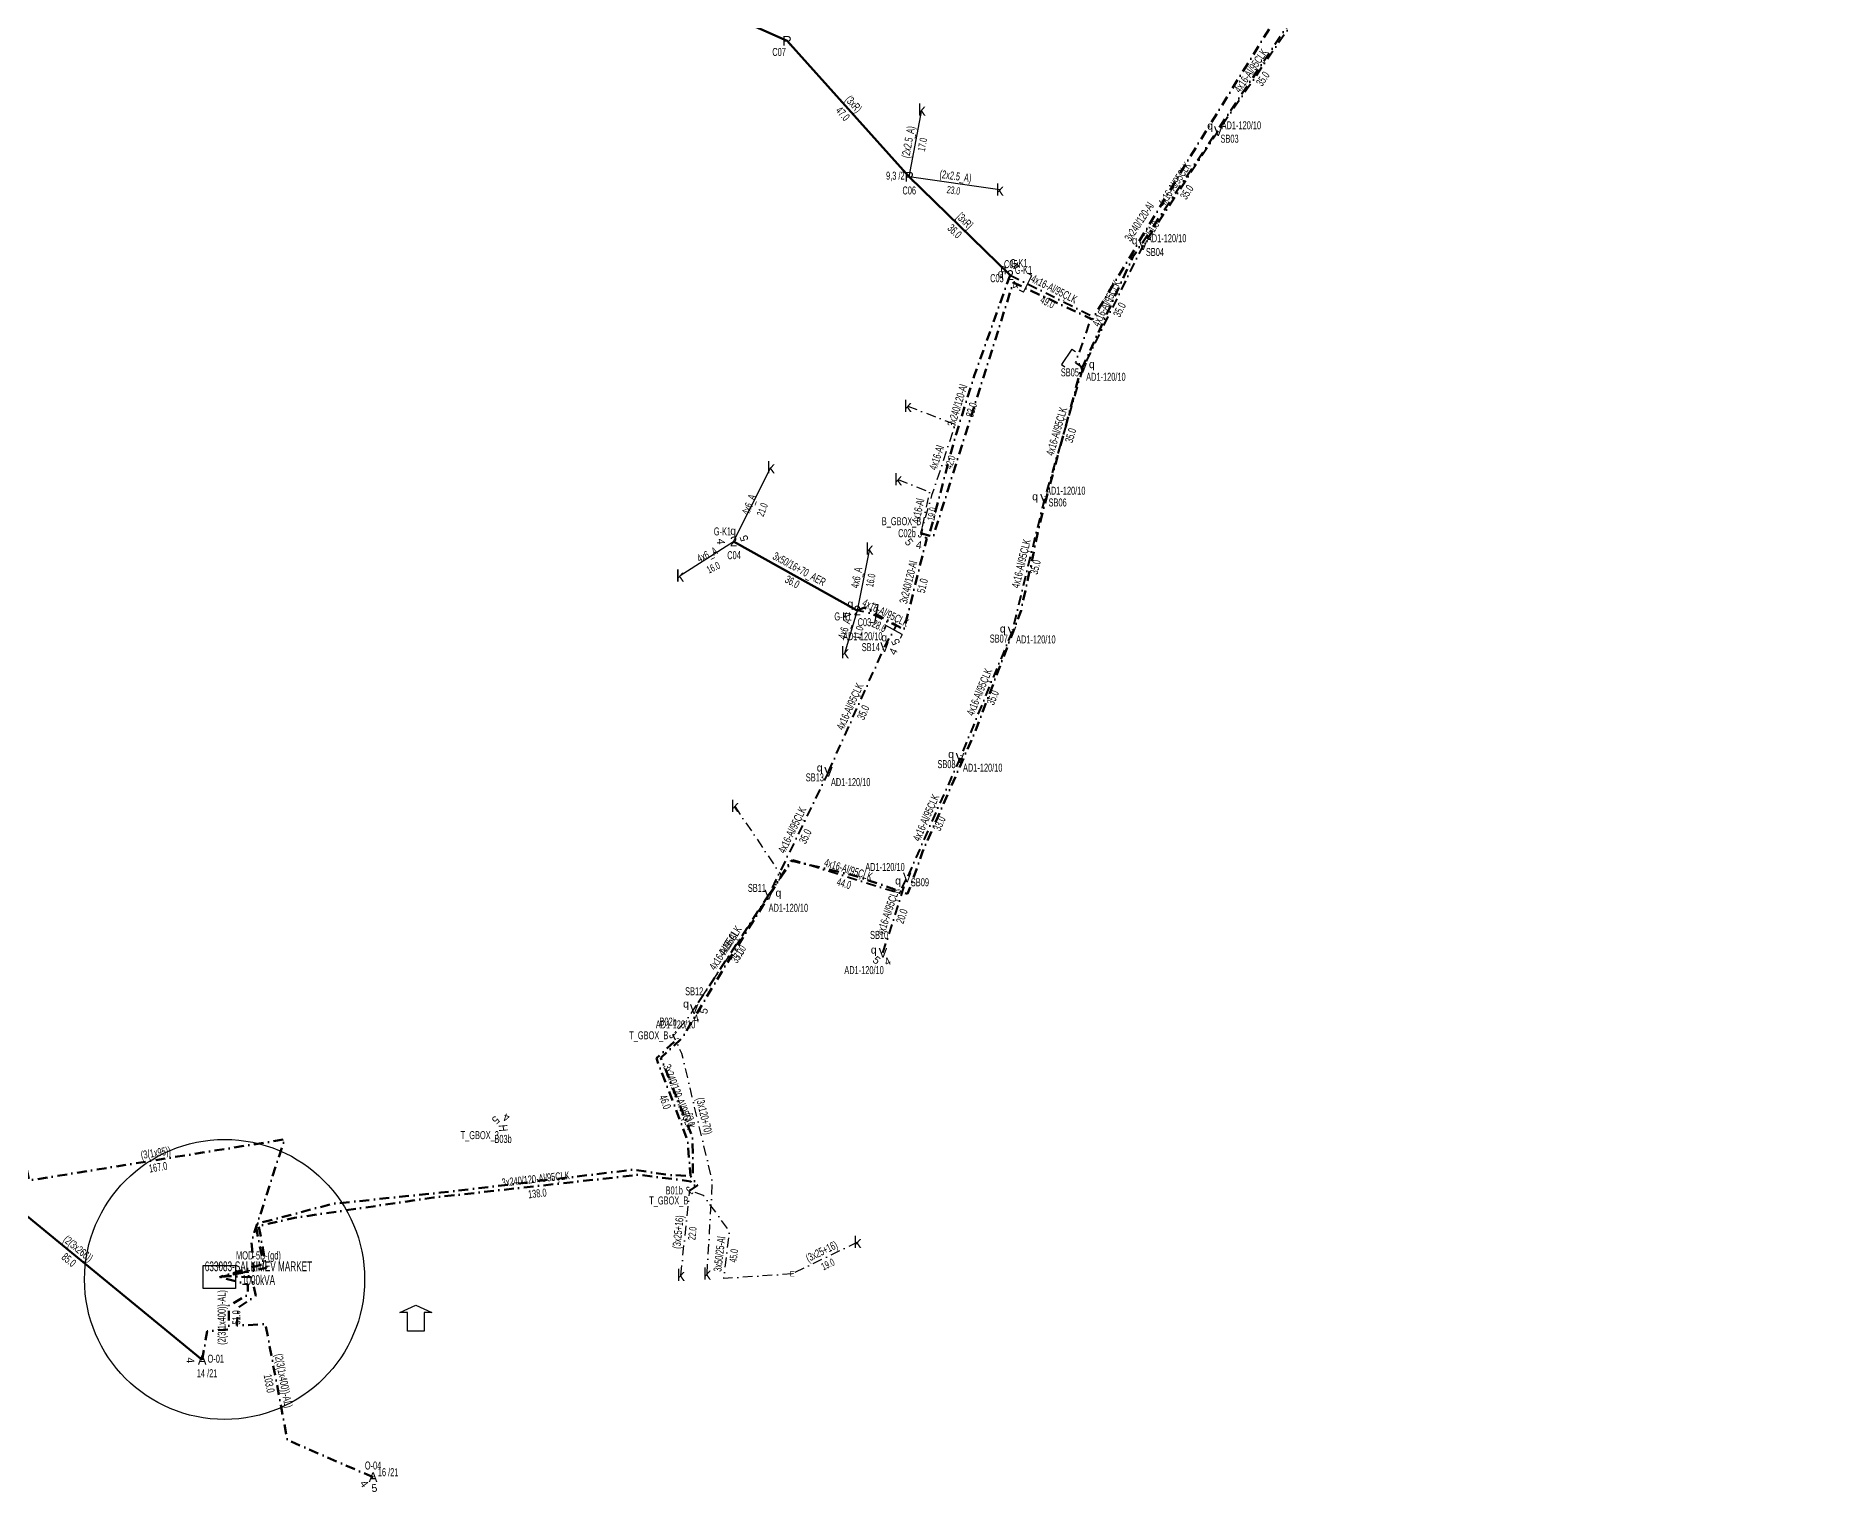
# Model space of a CAD drawing. Header units: millimetres. Extents: x 630449 to 632192, y 4074423 to 4076275.
# Drawn here: x 630912.4 to 631371.7, y 4074422.9 to 4074795.9 of the extents above; entities that cross this region are included whole.
import ezdxf
from ezdxf.enums import TextEntityAlignment as Align

# ---------------------------------------------------------------- set-up
doc = ezdxf.new("R2010")
doc.units = ezdxf.units.MM
doc.linetypes.add('DASHDOT', pattern=[5, 2.5, -1.25, 0, -1.25])
for name, color, linetype, lineweight in [('DIREK_AG_MEVCUT', 120, 'Continuous', 25), ('DIREK_AG_YENI', 108, 'Continuous', 25), ('DIREK_AYD_YENI', 152, 'Continuous', 25), ('DIREK_BOX_MEVCUT', 5, 'Continuous', 25), ('DIREK_BOX_YENI', 5, 'Continuous', 25), ('DIREK_ENH_MEVCUT', 6, 'Continuous', 25), ('HAT_ABH_HAVAI_MEVCUT', 50, 'Continuous', 80), ('HAT_ABH_YERALTI_YENI', 6, 'DASHDOT', 80), ('HAT_ABONE_HAVAI_MEVCUT', 56, 'Continuous', 30), ('HAT_ABONE_HAVAI_YENI', 30, 'Continuous', 30), ('HAT_ABONE_YERALTI_MEVCUT', 56, 'DASHDOT', 30), ('HAT_ABONE_YERALTI_YENI', 30, 'DASHDOT', 30), ('HAT_AG_HAVAI_BYSK', 3, 'Continuous', 50), ('HAT_AG_HAVAI_MEVCUT', 126, 'Continuous', 50), ('HAT_AG_HAVAI_YENI', 3, 'Continuous', 50), ('HAT_AYD_YERALTI_YENI', 4, 'DASHDOT', 40), ('HAT_BOX_YERALTI_YENI', 5, 'DASHDOT', 50), ('HAT_OG_YERALTI_MEVCUT', 48, 'DASHDOT', 70), ('KOFRE_ABONE_MEVCUT', 6, 'Continuous', 25), ('KULLANICI', 1, 'Continuous', 25), ('NODE_ABONE_YENI', 5, 'Continuous', 25), ('TRAFO_MEVCUT', 5, 'Continuous', 30)]:
    doc.layers.add(name, color=color, linetype=linetype, lineweight=lineweight)
doc.layers.add('NIA_AG', color=5, linetype='Continuous')
doc.styles.add('Direk', font='B_CAD')
doc.styles.get("Standard").update_dxf_attribs({"font": 'Arial'})

# ---------------------------------------------------------------- blocks, each defined once
blk = doc.blocks.new('AG_NIA', base_point=(-64.4296, 129.8924))
at = {"layer": 'NIA_AG'}
for p, q in [((-64.429604, 132.292432), (-65.529604, 132.292432)), ((-64.429604, 127.492432), (-64.429604, 132.292432)), ((-64.429604, 127.492432), (-65.529604, 127.492432))]:
    blk.add_line(p, q, dxfattribs=at)
blk = doc.blocks.new('MEV_BINA_KARE')
at = {"layer": 'TRAFO_MEVCUT', "linetype": 'Continuous'}
for p, q in [((0, 1.8), (0, 2.7)), ((-2.25, -2.25), (-2.25, 2.25)), ((-2.25, 2.25), (2.25, 2.25)), ((2.25, 2.25), (2.25, -2.25)), ((2.25, -2.25), (-2.25, -2.25))]:
    blk.add_line(p, q, dxfattribs=at)
blk = doc.blocks.new('MEV_MOD')
at = {"layer": 'TRAFO_MEVCUT', "linetype": 'Continuous'}
for p, q in [((-3.4, 2), (0, 3.6)), ((-1.8, 2), (-3.4, 2)), ((-1.8, -2), (-1.8, 2)), ((0, 3.6), (3.4, 2)), ((3.4, 2), (1.8, 2)), ((1.8, 2), (1.8, -2)), ((1.8, -2), (-1.8, -2))]:
    blk.add_line(p, q, dxfattribs=at)

msp = doc.modelspace()

# ---------------------------------------------------------------- linework, layer by layer
at = {"layer": 'HAT_ABH_HAVAI_MEVCUT'}
msp.add_line((630889.079898, 4074510.854677), (630954.973, 4074456.741), dxfattribs=at)
at = {"layer": 'HAT_ABH_YERALTI_YENI', "flags": 128}
msp.add_lwpolyline([(631540.901, 4074816.254), (631529.480001, 4074823.05503), (631536.667528, 4074836.524989), (631545.0886, 4074854.277655), (631564.392495, 4074909.305754), (631594.101796, 4074951.708924), (631610.972293, 4074975.104133), (631577.328387, 4074998.396785), (631526.375559, 4075034.594489), (631488.421244, 4075060.124176), (631442.228295, 4075092.471481), (631432.330804, 4075100.029565), (631423.603016, 4075088.33253), (631395.637299, 4075047.058589), (631374.114754, 4075015.008712), (631345.585974, 4074973.979716), (631309.112921, 4074919.151353), (631272.623763, 4074861.045914), (631266.775246, 4074849.465849), (631260.836841, 4074841.713777), (631233.002629, 4074798.563825), (631217.935969, 4074776.006011), (631193.384857, 4074739.298587), (631179.826376, 4074709.612642), (631169.769876, 4074671.961096), (631164.742363, 4074648.693646), (631153.053011, 4074617.830867), (631139.507949, 4074586.903071), (631135.680825, 4074576.098747), (631122.544155, 4074580.687584), (631105.808396, 4074584.646581), (631088.751763, 4074557.330469), (631078.05034, 4074539.344486), (631072.471753, 4074534.125808), (631080.572302, 4074513.890916), (631080.688088, 4074503.780334), (631074.991307, 4074504.099779), (631065.370531, 4074505.435531), (631016.086455, 4074499.584567), (630988.520236, 4074496.740866), (630968.628777, 4074491.534863), (630970.635961, 4074481.291305), (630959.388, 4074477.961)], dxfattribs=at)
at = {"layer": 'HAT_ABONE_HAVAI_MEVCUT'}
for p, q in [((631136.11, 4074759.831), (631139.293704, 4074776.983569)), ((631159.287379, 4074756.470578), (631136.11, 4074759.831))]:
    msp.add_line(p, q, dxfattribs=at)
at = {"layer": 'HAT_ABONE_HAVAI_YENI'}
for p, q in [((631091.107, 4074666.395), (631100.661419, 4074685.344179)), ((631077.378741, 4074657.647313), (631091.107, 4074666.395)), ((631125.897211, 4074664.548527), (631122.776, 4074648.7)), ((631122.776, 4074648.7), (631119.638785, 4074637.983504))]:
    msp.add_line(p, q, dxfattribs=at)
at = {"layer": 'HAT_ABONE_YERALTI_MEVCUT', "flags": 128}
for points in [[(631084.312, 4074478.771), (631085.690225, 4074502.367902), (631077.853211, 4074535.236571), (631075.580808, 4074540.065574)], [(631077.608, 4074478.459), (631079.883366, 4074500.150047)], [(631122.8379, 4074486.893515), (631106.110338, 4074478.817356)]]:
    msp.add_lwpolyline(points, dxfattribs=at)
at = {"layer": 'HAT_ABONE_YERALTI_YENI', "flags": 128}
for points in [[(631135.714883, 4074701.065435), (631147.91838, 4074696.405214), (631141.835921, 4074678.157839), (631139.022585, 4074668.521124)], [(631133.239476, 4074682.274842), (631141.303429, 4074679.096437), (631139.022585, 4074668.521124)], [(631091.409532, 4074598.573273), (631103.404393, 4074580.762603), (631078.958064, 4074543.709941), (631075.580808, 4074540.065574)], [(631106.110338, 4074478.817356), (631088.615956, 4074477.611062), (631090.055591, 4074489.668007), (631083.397279, 4074498.845681), (631079.883366, 4074500.150047)]]:
    msp.add_lwpolyline(points, dxfattribs=at)
at = {"layer": 'HAT_AG_HAVAI_BYSK'}
msp.add_line((631136.11, 4074759.831), (631161.975223, 4074734.641083), dxfattribs=at)
at = {"layer": 'HAT_AG_HAVAI_MEVCUT'}
for p, q in [((631104.821, 4074794.639), (631072.605, 4074808.969)), ((631136.11, 4074759.831), (631104.821, 4074794.639))]:
    msp.add_line(p, q, dxfattribs=at)
at = {"layer": 'HAT_AG_HAVAI_YENI'}
msp.add_line((631091.107, 4074666.395), (631122.776, 4074648.7), dxfattribs=at)
at = {"layer": 'HAT_AYD_YERALTI_YENI', "flags": 128}
for points in [[(631235.004982, 4074800.427701), (631215.252674, 4074771.533994)], [(631215.252674, 4074771.533994), (631196.007038, 4074742.300357)], [(631196.007038, 4074742.300357), (631180.549015, 4074710.898932)], [(631161.975223, 4074734.641083), (631182.818007, 4074724.189098), (631178.696014, 4074712.173928), (631180.549015, 4074710.898932)], [(631180.549015, 4074710.898932), (631170.733714, 4074677.303398)], [(631170.733714, 4074677.303398), (631162.430533, 4074643.302557)], [(631129.774312, 4074639.333736), (631132.789579, 4074644.752422), (631125.685719, 4074648.172799), (631122.776, 4074648.7)], [(631162.430533, 4074643.302557), (631149.107382, 4074610.937551)], [(631115.411713, 4074607.416409), (631129.774312, 4074639.333736)], [(631115.411713, 4074607.416409), (631100.126442, 4074575.930531)], [(631149.107382, 4074610.937551), (631135.575008, 4074580.345723)], [(631100.126442, 4074575.930531), (631106.317372, 4074584.849009), (631133.592686, 4074576.341918), (631135.575008, 4074580.345723)], [(631129.370145, 4074561.045204), (631135.575008, 4074580.345723)], [(631100.126442, 4074575.930531), (631081.00332, 4074546.616606)]]:
    msp.add_lwpolyline(points, dxfattribs=at)
at = {"layer": 'HAT_BOX_YERALTI_YENI', "flags": 128}
for points in [[(631139.022585, 4074668.521124), (631142.24356, 4074667.662449), (631162.73707, 4074732.757112), (631183.031307, 4074723.294069), (631206.491689, 4074762.41005), (631232.494155, 4074804.474469), (631260.311335, 4074842.625834), (631267.887342, 4074854.710916)], [(631161.975223, 4074734.641083), (631152.817337, 4074709.063812), (631147.621779, 4074692.280872), (631141.184949, 4074667.917816), (631139.022585, 4074668.521124)], [(631122.776, 4074648.7), (631124.65776, 4074649.484971), (631134.762892, 4074643.809486), (631140.576803, 4074667.203557), (631139.022585, 4074668.521124)], [(631079.883366, 4074500.150047), (631081.926683, 4074501.492092), (631080.042773, 4074503.908412), (631079.332129, 4074512.959573), (631071.321487, 4074534.007122), (631076.858545, 4074539.118252), (631075.580808, 4074540.065574)], [(630959.388, 4074477.961), (630971.411645, 4074480.322021), (630969.473674, 4074491.050071), (630978.60982, 4074493.126468), (631014.236623, 4074498.329251), (631066.990253, 4074504.177769), (631080.108851, 4074502.454527), (631081.147049, 4074501.416329), (631079.883366, 4074500.150047)]]:
    msp.add_lwpolyline(points, dxfattribs=at)
at = {"layer": 'HAT_OG_YERALTI_MEVCUT', "flags": 128}
for points in [[(630901.386, 4074545.405), (630910.687114, 4074502.695714), (630976.053807, 4074513.218157), (630967.603966, 4074487.07148), (630968.24169, 4074479.578225), (630959.388, 4074477.961)], [(630954.973, 4074456.741), (630956.275831, 4074464.061547), (630961.842243, 4074464.574242), (630961.842243, 4074470.653351), (630966.676233, 4074473.436557), (630966.676233, 4074476.073279), (630959.388, 4074477.961)], [(630998.747, 4074426.695), (630976.802956, 4074436.191104), (630971.185274, 4074465.898168), (630963.853723, 4074465.517308), (630964.234583, 4074470.182841), (630968.709686, 4074473.134504), (630967.662321, 4074477.890799), (630961.949424, 4074478.176443), (630959.388, 4074477.961)]]:
    msp.add_lwpolyline(points, dxfattribs=at)
at = {"layer": 'KULLANICI'}
msp.add_circle((630960.720876, 4074477.347582), 35.872581, dxfattribs=at)
msp.add_circle((630960.720876, 4074477.347582), 35.872581, dxfattribs=at)

# ---------------------------------------------------------------- block references
at = {"layer": 'NIA_AG'}
for p, rotation in [((631166.444732, 4074732.399769), 333.367709), ((631166.444732, 4074732.399769), 333.367709), ((631176.429903, 4074713.733173), 145.469266), ((631176.429903, 4074713.733173), 145.469266), ((631127.695896, 4074647.808583), 349.730212), ((631127.695896, 4074647.808583), 349.730212), ((631132.205537, 4074643.702849), 60.905936), ((631132.205537, 4074643.702849), 60.905936)]:
    msp.add_blockref('AG_NIA', p, dxfattribs=dict(at, rotation=rotation))
at = {"layer": 'TRAFO_MEVCUT'}
for name, p, xscale, yscale in [('MEV_BINA_KARE', (630959.388, 4074477.961), 1.85, 1.3), ('MEV_BINA_KARE', (630959.388, 4074477.961), 1.85, 1.3), ('MEV_MOD', (631009.701135, 4074466.473339), 1.199999999999999, 1.199999999999999), ('MEV_MOD', (631009.701135, 4074466.473339), 1.199999999999999, 1.199999999999999)]:
    msp.add_blockref(name, p, dxfattribs=dict(at, xscale=xscale, yscale=yscale))

# ---------------------------------------------------------------- texts
at = {"layer": 'DIREK_AG_MEVCUT', "style": 'Direk'}
for p in [(631104.821, 4074794.639), (631136.11, 4074759.831)]:
    msp.add_text('R', height=2.5, dxfattribs=at).set_placement(p, align=Align.MIDDLE_CENTER)
at = {"layer": 'DIREK_AG_MEVCUT', "width": 0.53}
for s, p in [('C07', (631102.763072, 4074791.807935)), ('9,3 /2', (631132.541168, 4074760.111581)), ('C06', (631136.098178, 4074756.33102))]:
    msp.add_text(s, height=2.05, dxfattribs=at).set_placement(p, align=Align.MIDDLE_CENTER)
at = {"layer": 'DIREK_AG_YENI', "color": 4, "style": 'Direk'}
for p in [(631159.512296, 4074735.07134), (631160.207456, 4074736.40885), (631091.005218, 4074669.144432), (631121.008233, 4074650.467767), (631121.008233, 4074650.467767)]:
    msp.add_text('q', height=2, dxfattribs=at).set_placement(p, align=Align.MIDDLE_CENTER)
at = {"layer": 'DIREK_AG_YENI', "width": 0.53}
for s, p in [('C05', (631162.113194, 4074737.451279)), ('G-K1', (631164.166398, 4074737.720125)), ('G-K1', (631165.392284, 4074735.987519)), ('C05', (631158.565327, 4074733.852028)), ('G-K1', (631088.246355, 4074668.982169)), ('C04', (631091.208121, 4074662.896461)), ('G-K1', (631119.124066, 4074647.206378)), ('G-K1', (631119.124066, 4074647.206378)), ('C03', (631124.615489, 4074645.72237)), ('C03', (631124.615489, 4074645.72237))]:
    msp.add_text(s, height=2.05, dxfattribs=at).set_placement(p, align=Align.MIDDLE_CENTER)
at = {"layer": 'DIREK_AG_YENI', "style": 'Direk'}
for p in [(631161.975223, 4074734.641083), (631161.975223, 4074734.641083), (631091.107, 4074666.395), (631122.776, 4074648.7), (631122.776, 4074648.7)]:
    msp.add_text('2', height=2.5, dxfattribs=at).set_placement(p, align=Align.MIDDLE_CENTER)
at = {"layer": 'DIREK_AG_YENI', "color": 32, "style": 'Direk'}
for s, rotation, p in [('4', 144.183855, (631163.613745, 4074736.9116)), ('4', 385.208963, (631163.179718, 4074732.078013)), ('4', 270.279902, (631087.87362, 4074666.375627)), ('5', 107.023986, (631093.78431, 4074667.214762)), ('4', 292.2443, (631120.184381, 4074647.640042)), ('4', 292.2443, (631120.184381, 4074647.640042))]:
    msp.add_text(s, height=2, rotation=rotation, dxfattribs=at).set_placement(p, align=Align.MIDDLE_CENTER)
at = {"layer": 'DIREK_AYD_YENI', "color": 4, "style": 'Direk'}
for p in [(631213.176619, 4074772.92683), (631193.837279, 4074743.542189), (631182.8787, 4074711.807203), (631168.318954, 4074677.950649), (631160.053553, 4074644.077133), (631129.699404, 4074641.833929), (631146.808145, 4074611.919136), (631113.147073, 4074608.475374), (631133.215204, 4074579.521614), (631102.583419, 4074576.393653), (631126.990114, 4074561.810353), (631078.909469, 4074547.982543)]:
    msp.add_text('q', height=2, dxfattribs=at).set_placement(p, align=Align.MIDDLE_CENTER)
at = {"layer": 'DIREK_AYD_YENI', "style": 'Direk'}
for p in [(631215.252674, 4074771.533994), (631196.007038, 4074742.300357), (631180.549015, 4074710.898932), (631170.733714, 4074677.303398), (631162.430533, 4074643.302557), (631129.774312, 4074639.333736), (631149.107382, 4074610.937551), (631115.411713, 4074607.416409), (631135.575008, 4074580.345723), (631100.126442, 4074575.930531), (631129.370145, 4074561.045204), (631081.00332, 4074546.616606)]:
    msp.add_text('V', height=2.5, dxfattribs=at).set_placement(p, align=Align.MIDDLE_CENTER)
at = {"layer": 'DIREK_AYD_YENI', "width": 0.53}
for s, p in [('AD1-120/10', (631221.182948, 4074773.01928)), ('SB03', (631218.159152, 4074769.584022)), ('AD1-120/10', (631202.02629, 4074744.097472)), ('SB04', (631199.0447, 4074740.561792)), ('SB05', (631177.251639, 4074709.725341)), ('AD1-120/10', (631186.477454, 4074708.593726)), ('AD1-120/10', (631176.186532, 4074679.413565)), ('SB06', (631174.114378, 4074676.397248)), ('AD1-120/10', (631124.194935, 4074642.135084)), ('SB14', (631126.241177, 4074639.333896)), ('SB07', (631159.046225, 4074641.526549)), ('AD1-120/10', (631168.533158, 4074641.313923)), ('SB13', (631111.917595, 4074605.969097)), ('SB08', (631145.646, 4074609.35985)), ('AD1-120/10', (631154.922624, 4074608.454921)), ('AD1-120/10', (631121.100972, 4074604.756064)), ('AD1-120/10', (631129.888443, 4074583.009672)), ('SB09', (631138.845983, 4074579.100444)), ('SB11', (631097.080402, 4074577.654375)), ('AD1-120/10', (631105.14254, 4074572.554396)), ('SB10', (631128.388345, 4074565.6054)), ('AD1-120/10', (631124.527294, 4074556.593948)), ('SB12', (631081.009256, 4074551.176802)), ('AD1-120/10', (631076.234266, 4074542.688919))]:
    msp.add_text(s, height=2.05, dxfattribs=at).set_placement(p, align=Align.MIDDLE_CENTER)
at = {"layer": 'DIREK_AYD_YENI', "color": 32, "style": 'Direk'}
for s, rotation, p in [('4', 423.339243, (631132.00851, 4074638.211968)), ('5', 113.573855, (631132.615431, 4074640.673325)), ('5', 319.678088, (631127.752442, 4074559.139152)), ('4', 387.178087, (631130.51204, 4074558.821227)), ('5', 439.38133, (631083.460509, 4074546.155927)), ('4', 371.881331, (631081.518034, 4074544.170166))]:
    msp.add_text(s, height=2, rotation=rotation, dxfattribs=at).set_placement(p, align=Align.MIDDLE_CENTER)
at = {"layer": 'DIREK_BOX_MEVCUT', "color": 32, "style": 'Direk'}
for s, rotation, p in [('5', 222.812118, (631030.177336, 4074518.185172)), ('4', 162.812118, (631032.907623, 4074518.806085))]:
    msp.add_text(s, height=2, rotation=rotation, dxfattribs=at).set_placement(p, align=Align.MIDDLE_CENTER)
at = {"layer": 'DIREK_BOX_MEVCUT', "width": 0.53}
for s, p in [('T_GBOX_3', (631026.080186, 4074514.315191)), ('B03b', (631032.055871, 4074513.347812))]:
    msp.add_text(s, height=2.05, dxfattribs=at).set_placement(p, align=Align.MIDDLE_CENTER)
at = {"layer": 'DIREK_BOX_MEVCUT', "style": 'Direk', "width": 0.8}
msp.add_text('H', height=2.25, rotation=274.606581, dxfattribs=at).set_placement((631032.080206, 4074516.131131), align=Align.MIDDLE_CENTER)
at = {"layer": 'DIREK_BOX_YENI', "width": 0.53}
for s, p in [('B_GBOX_B', (631134.118748, 4074671.594522)), ('C02b', (631135.520653, 4074668.521284)), ('B02b', (631074.341587, 4074543.40077)), ('T_GBOX_B', (631069.379688, 4074539.891552)), ('B01b', (631075.89832, 4074500.163485)), ('T_GBOX_B', (631074.499562, 4074497.577218))]:
    msp.add_text(s, height=2.05, dxfattribs=at).set_placement(p, align=Align.MIDDLE_CENTER)
at = {"layer": 'DIREK_BOX_YENI', "color": 32, "style": 'Direk'}
for s, rotation, p in [('5', 305.909183, (631136.053249, 4074666.247299)), ('4', 351.728703, (631138.601076, 4074665.520071))]:
    msp.add_text(s, height=2, rotation=rotation, dxfattribs=at).set_placement(p, align=Align.MIDDLE_CENTER)
at = {"layer": 'DIREK_BOX_YENI', "style": 'Direk', "width": 0.8}
for rotation, p in [(347.152295, (631139.022585, 4074668.521124)), (321.632515, (631075.580808, 4074540.065574)), (228.918249, (631079.883366, 4074500.150047))]:
    msp.add_text('J', height=2.25, rotation=rotation, dxfattribs=at).set_placement(p, align=Align.MIDDLE_CENTER)
at = {"layer": 'DIREK_ENH_MEVCUT', "color": 32, "style": 'Direk'}
for s, rotation, p in [('4', 271.762175, (630951.965253, 4074456.634761)), ('4', 306.59985, (630996.499107, 4074425.025576)), ('5', 366.59985, (630999.068817, 4074423.913555))]:
    msp.add_text(s, height=2, rotation=rotation, dxfattribs=at).set_placement(p, align=Align.MIDDLE_CENTER)
at = {"layer": 'DIREK_ENH_MEVCUT', "style": 'Direk'}
for p in [(630954.973, 4074456.741), (630998.747, 4074426.695)]:
    msp.add_text('A', height=2.5, dxfattribs=at).set_placement(p, align=Align.MIDDLE_CENTER)
at = {"layer": 'DIREK_ENH_MEVCUT', "width": 0.53}
for s, p in [('O-01', (630958.459235, 4074457.051101)), ('14 /21', (630956.233725, 4074453.32501)), ('O-04', (630998.747085, 4074429.680196)), ('16 /21', (631002.604379, 4074427.974528))]:
    msp.add_text(s, height=2.05, dxfattribs=at).set_placement(p, align=Align.MIDDLE_CENTER)
at = {"layer": 'HAT_ABH_HAVAI_MEVCUT', "lineweight": 30, "width": 0.53}
msp.add_text('(2(3x266))', height=2.05, rotation=320.605985, dxfattribs=at).set_placement((630922.565901, 4074484.454719, 315477.4865), align=Align.CENTER)
msp.add_text('85.0', height=2.05, rotation=320.605985, dxfattribs=at).set_placement((630921.486997, 4074483.140959, 315477.4865), align=Align.TOP_CENTER)
at = {"layer": 'HAT_ABONE_HAVAI_MEVCUT', "lineweight": 30, "width": 0.53}
for rotation, p in [(79.484942, (631136.866126, 4074768.562404)), (351.750334, (631147.820653, 4074758.991993))]:
    msp.add_text('(2x2.5_A)', height=2.05, rotation=rotation, dxfattribs=at).set_placement(p, align=Align.CENTER)
for s, rotation, p in [('17.0', 79.484942, (631138.537578, 4074768.252165)), ('23.0', 351.750334, (631147.576726, 4074757.309585))]:
    msp.add_text(s, height=1.9, rotation=rotation, dxfattribs=at).set_placement(p, align=Align.TOP_CENTER)
at = {"layer": 'HAT_ABONE_HAVAI_YENI', "lineweight": 30, "width": 0.53}
for rotation, p in [(69.049342, (631095.982514, 4074675.500968)), (25.510567, (631084.768905, 4074662.115735)), (439.415336, (631123.611268, 4074656.942996, 315561.4982)), (433.086263, (631120.50436, 4074643.751641, 315559.819392))]:
    msp.add_text('4x6_A', height=2.05, rotation=rotation, dxfattribs=at).set_placement(p, align=Align.CENTER)
for s, rotation, p in [('21.0', 69.049342, (631097.570125, 4074674.893109)), ('16.0', 25.510567, (631085.501056, 4074660.581475)), ('16.0', 439.415336, (631125.282342, 4074656.630726, 315561.4982)), ('11.0', 433.086263, (631122.130824, 4074643.257057, 315559.819392))]:
    msp.add_text(s, height=1.9, rotation=rotation, dxfattribs=at).set_placement(p, align=Align.TOP_CENTER)
at = {"layer": 'HAT_ABONE_YERALTI_MEVCUT', "lineweight": 30, "width": 0.53}
for s, rotation, p in [('63.0', 283.410874, (631080.944896, 4074518.605094)), ('22.0', 84.011639, (631079.591045, 4074489.215846)), ('19.0', 385.771506, (631114.843685, 4074482.089981))]:
    msp.add_text(s, height=1.9, rotation=rotation, dxfattribs=at).set_placement(p, align=Align.TOP_CENTER)
for s, rotation, p in [('(3x120+70)', 283.410874, (631082.59854, 4074518.999379)), ('(3x25+16)', 84.011639, (631077.900321, 4074489.393201)), ('(3x25+16)', 385.771506, (631114.104553, 4074483.62089))]:
    msp.add_text(s, height=2.05, rotation=rotation, dxfattribs=at).set_placement(p, align=Align.CENTER)
at = {"layer": 'HAT_ABONE_YERALTI_YENI', "lineweight": 30, "width": 0.53}
for s, rotation, p in [('4x16-Al', 431.565051, (631144.07077, 4074687.55032)), ('4x16-Al', 437.82909, (631139.332113, 4074673.987985)), ('4x16-Al', 416.584267, (631090.471736, 4074562.704375)), ('3x50/25-Al', 83.19095, (631088.491769, 4074483.740311))]:
    msp.add_text(s, height=2.05, rotation=rotation, dxfattribs=at).set_placement(p, align=Align.CENTER)
for s, rotation, p in [('42.0', 431.565051, (631145.683531, 4074687.012733)), ('19.0', 437.82909, (631140.993902, 4074673.629576)), ('71.0', 416.584267, (631091.890721, 4074561.768168)), ('45.0', 83.19095, (631090.179778, 4074483.538758))]:
    msp.add_text(s, height=1.9, rotation=rotation, dxfattribs=at).set_placement(p, align=Align.TOP_CENTER)
at = {"layer": 'HAT_AG_HAVAI_BYSK', "lineweight": 30, "width": 0.53}
msp.add_text('[3xR]', height=2.05, rotation=315.757807, dxfattribs=at).set_placement((631149.63565, 4074747.844979, 315580.987612), align=Align.CENTER)
msp.add_text('36.0', height=2.05, rotation=315.757807, dxfattribs=at).set_placement((631148.449573, 4074746.627104, 315580.987612), align=Align.TOP_CENTER)
at = {"layer": 'HAT_AG_HAVAI_MEVCUT', "lineweight": 30, "width": 0.53}
msp.add_text('47.0', height=2.05, rotation=311.952454, dxfattribs=at).set_placement((631119.833355, 4074776.666763), align=Align.TOP_CENTER)
msp.add_text('(3xR)', height=2.05, rotation=311.952454, dxfattribs=at).set_placement((631121.097645, 4074777.803237), align=Align.CENTER)
at = {"layer": 'HAT_AG_HAVAI_YENI', "lineweight": 30, "width": 0.53}
msp.add_text('3x50/16+70_AER', height=2.05, rotation=331.423712, dxfattribs=at).set_placement((631107.458463, 4074658.456322, 315561.4982), align=Align.CENTER)
msp.add_text('36.0', height=2.05, rotation=331.423712, dxfattribs=at).set_placement((631106.645305, 4074656.963414, 315561.4982), align=Align.TOP_CENTER)
at = {"layer": 'HAT_AYD_YERALTI_YENI', "lineweight": 30, "width": 0.53}
for rotation, p in [(415.642718, (631224.427124, 4074786.460546)), (416.64154, (631204.919896, 4074757.384569)), (333.367709, (631172.777639, 4074730.174907)), (423.790297, (631187.51542, 4074726.975054)), (433.713702, (631174.825473, 4074694.339537)), (436.276669, (631165.756389, 4074660.504627)), (334.290046, (631129.606393, 4074647.228462)), (427.62534, (631154.98295, 4074627.443616)), (65.77255, (631121.817878, 4074623.723878)), (424.105081, (631107.004421, 4074592.044684)), (426.413577, (631141.326085, 4074595.239655)), (342.677451, (631120.208117, 4074581.406911)), (71.178013, (631131.624123, 4074571.290533)), (416.88133, (631089.852972, 4074561.737987))]:
    msp.add_text('4x16-Al/95ÇLK', height=2.05, rotation=rotation, dxfattribs=at).set_placement(p, align=Align.CENTER)
for s, rotation, p in [('35.0', 415.642718, (631225.830532, 4074785.501148)), ('35.0', 416.64154, (631206.339816, 4074756.449781)), ('49.0', 333.367709, (631172.015592, 4074728.655274)), ('35.0', 423.790297, (631189.040632, 4074726.224235)), ('35.0', 433.713702, (631176.457256, 4074693.862793)), ('35.0', 436.276669, (631167.407858, 4074660.101329)), ('28.0', 334.290046, (631128.868906, 4074645.696759)), ('35.0', 427.62534, (631156.554965, 4074626.796492)), ('35.0', 65.77255, (631123.368148, 4074623.026266)), ('33.0', 426.413577, (631142.884063, 4074594.559431)), ('35.0', 424.105081, (631108.533735, 4074591.302256)), ('44.0', 342.677451, (631119.701941, 4074579.784017)), ('20.0', 71.178013, (631133.233216, 4074570.742064)), ('35.0', 416.88133, (631091.276791, 4074560.80915))]:
    msp.add_text(s, height=2.05, rotation=rotation, dxfattribs=at).set_placement(p, align=Align.TOP_CENTER)
at = {"layer": 'HAT_BOX_YERALTI_YENI', "lineweight": 30, "width": 0.53}
for s, rotation, p in [('3x240/120-Al', 56.721048, (631195.843672, 4074747.736081)), ('3x240/120-Al', 432.798847, (631149.407576, 4074700.923711)), ('3x240/120-Al', 76.043556, (631136.84494, 4074655.711528)), ('3x240/120-Al/95ÇLK', 290.836693, (631076.121216, 4074523.785697)), ('3x240/120-Al/95ÇLK', 6.326248, (631040.519777, 4074502.098334))]:
    msp.add_text(s, height=2.05, rotation=rotation, dxfattribs=at).set_placement(p, align=Align.CENTER)
for s, rotation, p in [('251.0', 56.721048, (631197.264887, 4074746.803264)), ('83.0', 432.798847, (631151.031539, 4074700.420974)), ('51.0', 76.043556, (631138.494755, 4074655.301515)), ('46.0', 290.836693, (631074.532399, 4074523.180997)), ('138.0', 6.326248, (631040.707099, 4074500.408686))]:
    msp.add_text(s, height=2.05, rotation=rotation, dxfattribs=at).set_placement(p, align=Align.TOP_CENTER)
at = {"layer": 'HAT_OG_YERALTI_MEVCUT', "lineweight": 30, "width": 0.53}
for s, rotation, p in [('(3(1x95))', 9.144772, (630943.23537, 4074508.796132)), ('(2(3(1x400))-AL)', 90, (630960.992243, 4074467.613797)), ('(2(3(1x400))-AL)', 280.708331, (630974.829313, 4074451.202574))]:
    msp.add_text(s, height=2.05, rotation=rotation, dxfattribs=at).set_placement(p, align=Align.CENTER)
for s, rotation, p in [('167.0', 9.144772, (630943.505551, 4074507.117739)), ('51.0', 90, (630962.692243, 4074467.613797)), ('103.0', 280.708331, (630973.158917, 4074450.886698))]:
    msp.add_text(s, height=2.05, rotation=rotation, dxfattribs=at).set_placement(p, align=Align.TOP_CENTER)
at = {"layer": 'KOFRE_ABONE_MEVCUT', "style": 'Direk'}
for p in [(631139.293704, 4074776.983569), (631159.287379, 4074756.470578), (631135.714883, 4074701.065435), (631100.661419, 4074685.344179), (631133.239476, 4074682.274842), (631125.897211, 4074664.548527), (631077.378741, 4074657.647313), (631119.638785, 4074637.983504), (631091.409532, 4074598.573273), (631122.8379, 4074486.893515), (631077.608, 4074478.459), (631084.312, 4074478.771)]:
    msp.add_text('k', height=3, dxfattribs=at).set_placement(p, align=Align.MIDDLE_CENTER)
at = {"layer": 'NODE_ABONE_YENI', "style": 'Direk'}
msp.add_text('E', height=1.4, dxfattribs=at).set_placement((631106.110338, 4074478.817356), align=Align.MIDDLE_CENTER)
at = {"layer": 'TRAFO_MEVCUT', "width": 0.6}
for s, height, p in [('MOD-5B-(gd)', 2.1, (630969.388, 4074482.461)), ('MOD-5B-(gd)', 2.1, (630969.388, 4074482.461)), ('633083-SALKIMEV MARKET', 2.5, (630969.388, 4074479.461)), ('633083-SALKIMEV MARKET', 2.5, (630969.388, 4074479.461)), ('1000kVA', 2.5, (630969.388, 4074475.961)), ('1000kVA', 2.5, (630969.388, 4074475.961))]:
    msp.add_text(s, height=height, dxfattribs=at).set_placement(p, align=Align.CENTER)

doc.saveas('drawing.dxf')
